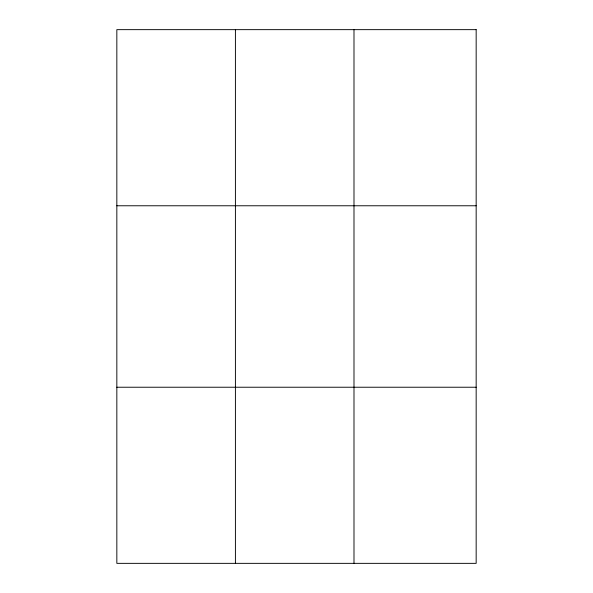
<?xml version="1.0" encoding="UTF-8"?>
<svg xmlns="http://www.w3.org/2000/svg" width="593" height="593" viewBox="0 0 593 593"><rect width="100%" height="100%" fill="white"/><g stroke="black" fill="none" stroke-linecap="round" stroke-linejoin="round"><path stroke-width="0.89" d="M235.414 29.65L235.414 563.35M353.991 29.65L353.991 563.35M116.836 205.771L476.164 205.771M116.836 387.229L476.164 387.229M476.164 29.65L476.164 563.35L116.836 563.35L116.836 29.65L476.164 29.65"/></g></svg>
